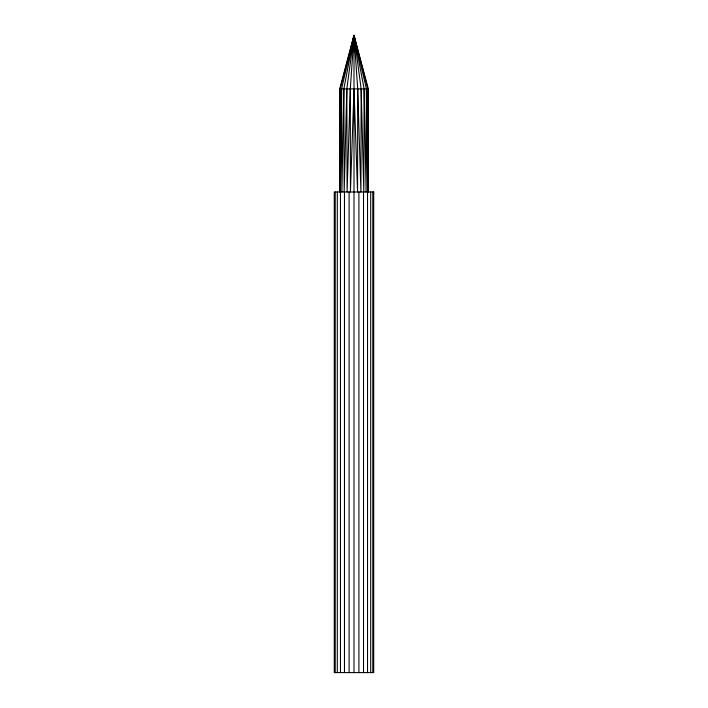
<?xml version="1.0" encoding="UTF-8"?>
<svg xmlns="http://www.w3.org/2000/svg" width="708" height="708" viewBox="0 0 708 708"><rect width="100%" height="100%" fill="white"/><g stroke="black" fill="none" stroke-linecap="round" stroke-linejoin="round"><path stroke-width="1.06" d="M340.194 94.403L340.15 88.925L339.911 191.983L339.663 88.925L354 35.4L368.337 88.925L368.31 191.983L367.85 88.925L354 35.4L340.15 88.925L339.69 191.983L339.663 88.925L368.337 88.925L368.089 191.983L367.85 88.925L367.806 94.403M340.15 88.925L340.362 191.983L341.583 88.925L354 35.4L357.708 88.925L357.567 191.983L354 88.925L350.433 191.983L350.292 88.925L354 35.4L366.417 88.925L367.638 191.983L367.85 88.925M341.583 88.925L341.893 191.983L343.858 88.925L354 35.4L361.169 88.925L360.912 191.983L357.708 88.925M366.417 88.925L366.107 191.983L364.142 88.925L354 35.4L346.832 88.925L344.185 191.983L343.858 88.925M364.142 88.925L363.815 191.983L361.169 88.925M350.292 88.925L347.088 191.983L346.832 88.925M372.797 191.983L372.797 672.6M370.691 191.983L370.691 672.6M367.532 191.983L367.532 672.6M363.523 191.983L363.523 672.6M358.912 191.983L358.912 672.6M354 35.4L354 672.6M349.088 191.983L349.088 672.6M344.477 191.983L344.477 672.6M340.468 191.983L340.468 672.6M337.309 191.983L337.309 672.6M335.203 191.983L335.203 672.6M373.727 191.983L334.273 191.983L334.273 672.6L373.727 672.6L373.727 191.983"/></g></svg>
